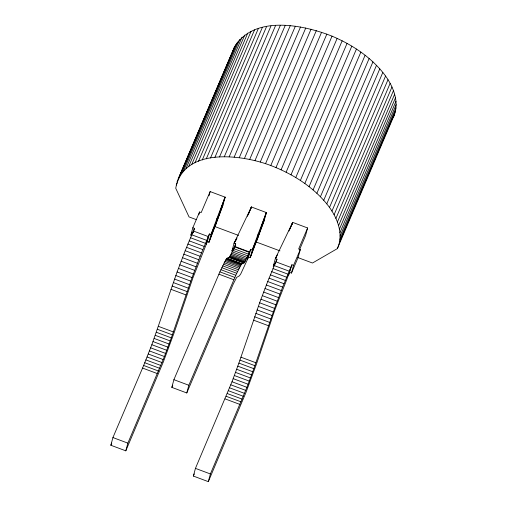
<?xml version="1.0" encoding="UTF-8"?>
<svg xmlns="http://www.w3.org/2000/svg" width="507" height="507" viewBox="0 0 507 507"><rect width="100%" height="100%" fill="white"/><g stroke="black" fill="none" stroke-linecap="round" stroke-linejoin="round"><path stroke-width="0.76" d="M191.842 235.863L190.759 235.457L192.825 227.763L199.555 211.989L201.178 212.598L210.145 191.57L225.089 197.153L216.933 218.485L216.388 222.979L208.954 242.251L207.325 241.643L209.397 233.949L211.02 234.557L208.954 242.251L214.867 226.179M233.1 251.269L232.016 250.864L234.088 243.17L251.409 206.983L266.352 212.56L258.196 233.892L257.651 238.391L250.211 257.657L248.588 257.055L250.654 249.355L252.283 249.964L250.211 257.657L256.124 241.585M297.704 257.499L312.489 263.019L337.37 248.607C344.348 233.277 336.616 215.969 326.762 203.852C312.211 186.094 292.064 173.635 270.782 165.529C242.029 154.527 183.534 146.783 175.733 188.249L189.029 216.914L196.418 219.677M393.426 117.187C400.403 101.856 392.672 84.549 382.817 72.431C369.483 56.106 351.313 44.305 332.028 36.155C302.92 24.628 253.399 14.678 234.221 47.544L178.166 178.965M232.751 51.752L234.221 47.544M207.325 241.643L192.99 277.671L173.838 333.562L163.324 361.954L125.799 450.831L110.849 445.254L112.922 437.56L143.658 365.471L151.853 344.716L177.101 271.98L185.188 250.712L194.454 228.365L192.825 227.763M125.799 450.831L127.865 443.137L164.426 356.522L171.309 337.865L192.052 277.557L200.132 256.295L209.397 233.949M192.578 233.797L193.332 230.996L208.276 236.579L206.203 244.273M193.319 232.567L194.454 228.365M198.801 214.791L199.555 211.989M209.017 195.765L210.145 191.57M248.588 257.055L240.774 273.875L239.399 275.827L236.68 277.373L233.321 283.907L186.772 392.957L171.829 387.373L173.895 379.68L219.899 271.853L225.97 259.483L227.104 258.183L229.208 257.252L230.926 254.425L235.711 243.778L234.088 243.17L237.067 237.91M211.02 234.557L216.388 222.979L223.023 204.847L225.089 197.153L216.85 220.805L211.02 234.557L216.933 218.485M186.772 392.957L188.838 385.263L235.799 275.269L240.914 265.066L242.048 263.767L244.152 262.835L245.337 261.016L250.654 249.355M233.841 249.203L234.405 247.105M235.147 245.876L235.711 243.778M251.028 208.377L251.409 206.983L247.397 216.343M247.467 259.679L249.539 251.985L234.589 246.408M289.852 272.462L291.474 273.07L293.547 265.376L291.918 264.768C286.037 283.673 277.183 301.614 271.264 320.582L256.358 364.375L245.844 392.773L208.32 481.65L193.376 476.067L195.442 468.373L232.01 381.758L238.892 363.101L259.628 302.799L267.715 281.531L276.974 259.185L275.352 258.576L273.279 266.276L274.648 263.463L273.279 266.276M252.283 249.964L257.651 238.391L264.286 220.253L266.352 212.56L258.107 236.211L252.283 249.964L258.196 233.892M208.32 481.65L210.392 473.956L246.953 387.342L253.836 368.684L274.572 308.376L282.659 287.108L291.918 264.768M275.288 263.913L275.852 261.815L290.796 267.398L288.73 275.092M276.41 261.282L276.974 259.185M292.108 224.487L292.672 222.389L307.616 227.973L305.544 235.666L299.669 249.438M307.616 227.973L298.648 248.994L300.271 249.602L298.198 257.296L291.474 273.07M225.089 197.153L215.171 225.539M266.352 212.56L256.434 240.945M215.145 225.444L223.023 204.847M256.688 240.115L264.286 220.253M248.455 214.188L251.409 206.983M290.017 228.872L292.672 222.389L275.352 258.576L276.581 256.643M177.019 181.931L233.074 50.516M179.643 176.144L235.698 44.724M176.208 185.03L177.139 182.85M181.436 173.476L237.491 42.056M183.553 170.973L239.608 39.552M185.968 168.647L242.023 37.226M188.686 166.505L244.742 35.084M191.69 164.56L247.746 33.139M194.961 162.817L251.016 31.396M198.497 161.277L254.552 29.862M202.274 159.959L258.329 28.544M206.286 158.862L262.341 27.448M210.506 157.994L266.562 26.573M214.924 157.354L270.979 25.933M219.518 156.942L275.574 25.527M224.271 156.771L280.327 25.35M191.063 234.741L191.982 232.586M229.164 156.828L285.219 25.407M110.849 445.254L111.781 443.08M234.171 157.126L290.226 25.705M239.279 157.652L295.334 26.231M244.463 158.412L300.518 26.991M249.704 159.401L305.759 27.98M254.977 160.611L311.032 29.191M260.262 162.037L316.317 30.616M265.535 163.679L321.59 32.264M171.829 387.373L172.76 385.193M270.782 165.529L326.838 34.108M275.973 167.576L332.028 36.155M281.087 169.813L337.142 38.393M286.106 172.234L342.162 40.814M291.005 174.82L347.061 43.399M295.771 177.57L351.826 46.15M300.378 180.467L356.434 49.052M304.815 183.502L360.87 52.088M288.971 231.027L292.672 222.389M309.055 186.665L365.11 55.244M313.079 189.935L369.134 58.514M193.376 476.067L194.301 473.899M316.881 193.3L372.937 61.886M320.437 196.754L376.492 65.333M293.547 265.376L300.271 249.602M323.732 200.278L379.787 68.857M326.762 203.852L382.817 72.431M329.499 207.471L385.554 76.05M331.946 211.115L388.001 79.694M334.088 214.765L390.143 83.344M335.907 218.416L391.968 86.995M337.409 222.047L393.47 90.626M338.587 225.64L394.642 94.22M339.424 229.183L395.479 97.762M339.931 232.662L395.986 101.242M340.096 236.066L396.151 104.645M339.918 239.374L395.973 107.953M339.405 242.574L395.46 111.153M337.37 248.607L394.611 114.233M233.024 248.791L232.016 250.864L233.049 248.753M275.352 258.576L277.583 254.634M234.088 243.17L236.142 239.944M214.905 226.578L238.556 235.413M255.56 241.763L279.959 250.876M234.43 246.789L249.374 252.372M233.632 248.626L248.582 254.203M191.716 234.779L206.66 240.356M274.243 265.592L289.186 271.175M232.884 250.319L247.828 255.902M232.174 251.859L247.124 257.442M190.461 237.739L205.411 243.322M272.988 268.558L287.932 274.141M231.522 253.234L246.465 258.811M230.926 254.425L245.87 260.009M230.393 255.433L245.337 261.016M189.181 240.831L204.125 246.408M271.701 271.644L286.645 277.228M229.925 256.244L244.868 261.827M229.532 256.853L244.475 262.436M229.208 257.252L244.152 262.835M228.961 257.442L243.905 263.025M227.104 258.183L242.048 263.767M226.806 258.399L241.75 263.976M187.869 244.032L202.813 249.609M270.389 274.845L285.34 280.428M226.426 258.83L241.37 264.413M225.97 259.483L240.914 265.066M225.438 260.351L240.381 265.934M224.829 261.428L239.773 267.005M186.538 247.327L201.482 252.911M269.059 278.147L284.002 283.73M224.157 262.708L239.101 268.285M223.416 264.179L238.36 269.762M185.188 250.712L200.132 256.295M267.715 281.531L282.659 287.108M222.617 265.839L237.561 271.422M221.762 267.683L236.706 273.26M183.832 254.165L198.776 259.749M266.352 284.985L281.303 290.568M220.849 269.692L235.799 275.269M182.469 257.676L197.419 263.26M264.996 288.496L279.94 294.073M219.899 271.853L234.842 277.437M218.904 274.16L233.847 279.744M181.113 261.225L196.057 266.809M263.634 292.045L278.584 297.628M179.763 264.806L194.707 270.389M262.284 295.625L277.228 301.202M178.426 268.393L193.37 273.976M260.947 299.212L275.89 304.796M177.101 271.98L192.052 277.557M259.628 302.799L274.572 308.376M175.809 275.548L190.752 281.125M258.336 306.361L273.279 311.944M174.547 279.078L189.491 284.655M257.068 309.897L272.012 315.474M173.318 282.557L188.262 288.141M255.839 313.377L270.782 318.96M172.127 285.98L187.07 291.563M254.653 316.799L269.597 322.376M170.986 289.32L185.93 294.903M253.506 320.139L268.45 325.722M158.418 326.356L173.362 331.939M240.939 357.175L255.883 362.752M157.411 329.284L172.361 334.861M239.938 360.097L254.882 365.68M156.365 332.281L171.309 337.865M238.892 363.101L253.836 368.684M155.281 335.342L170.225 340.926M237.802 366.162L252.752 371.745M154.16 338.448L169.11 344.031M236.687 369.267L251.63 374.844M153.019 341.579L167.963 347.156M235.54 372.392L250.483 377.975M151.853 344.716L166.797 350.293M234.373 375.529L249.317 381.112M150.668 347.84L165.618 353.423M233.195 378.659L248.138 384.236M149.483 350.939L164.426 356.522M232.01 381.758L246.953 387.342M148.291 354L163.241 359.583M230.818 384.819L245.762 390.396M147.112 356.998L162.056 362.581M229.633 387.817L244.577 393.394M145.94 359.919L160.884 365.503M228.461 390.739L243.411 396.316M144.787 362.746L159.73 368.329M227.307 393.565L242.257 399.148M143.658 365.471L158.602 371.054M226.179 396.29L241.129 401.867M173.895 379.68L188.838 385.263M142.562 368.069L157.506 373.646M225.083 398.889L240.033 404.466M112.922 437.56L127.865 443.137M195.442 468.373L210.392 473.956"/></g></svg>
